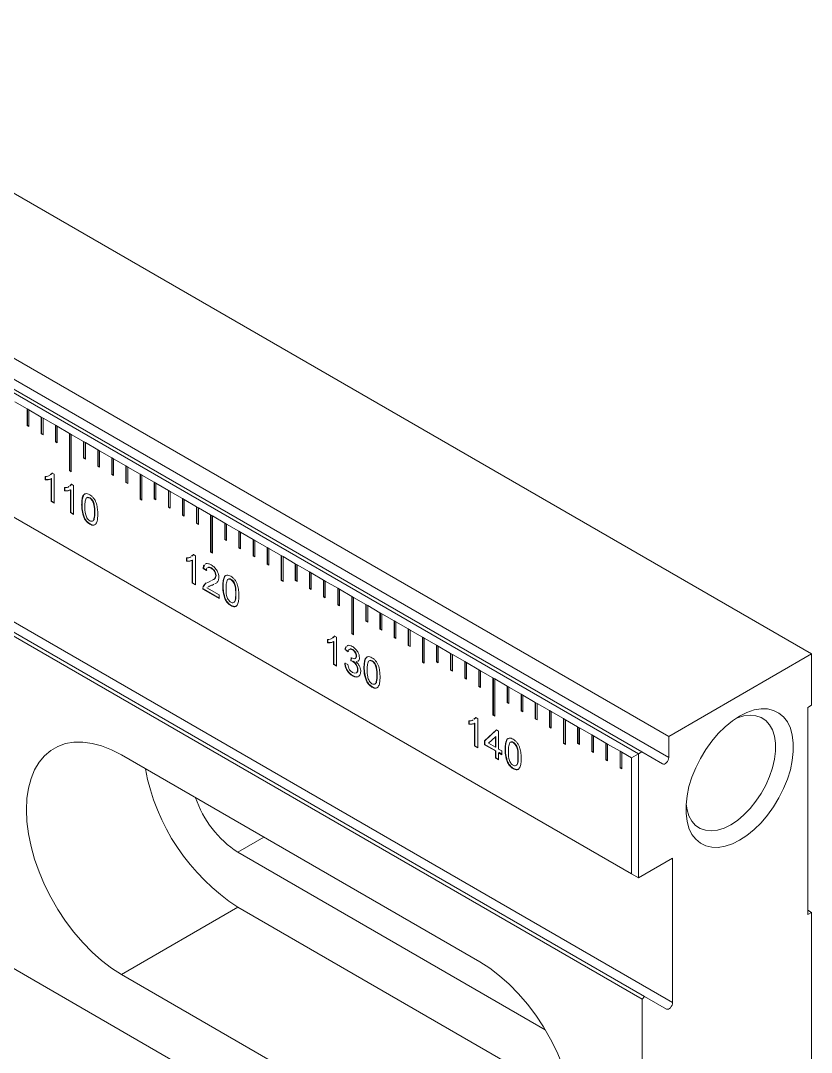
# Model space of a CAD drawing. Header units: inches. Extents: x 0.1 to 10.9, y 0 to 8.5.
# Drawn here: x 9.449 to 10.229, y 2.162 to 3.179 of the extents above; entities that cross this region are included whole.
import ezdxf

# ---------------------------------------------------------------- set-up
doc = ezdxf.new("R2010")
doc.units = ezdxf.units.IN
doc.header["$MEASUREMENT"] = 0

msp = doc.modelspace()

# ---------------------------------------------------------------- linework, layer by layer
at = {"color": 7, "linetype": 'Continuous', "lineweight": 18}
for p, q in [((10.2286, 2.5547), (8.1407, 3.76)), ((10.0879, 2.4734), (8, 3.6788)), ((10.0613, 2.4581), (7.9734, 3.6634)), ((7.9703, 3.6616), (10.0582, 2.4563)), ((10.0879, 2.4526), (8, 3.6579)), ((7.9703, 3.5391), (10.0511, 2.3379)), ((10.0582, 2.3338), (7.9703, 3.5391)), ((10.0617, 2.2144), (7.9738, 3.4197)), ((10.0642, 2.217), (7.9763, 3.4223)), ((10.0918, 2.211), (8.0039, 3.4163)), ((10.0617, 1.8866), (7.9738, 3.0919)), ((9.4553, 2.7962), (9.4431, 2.8032)), ((9.457, 2.7952), (9.4553, 2.7962)), ((9.4553, 2.7962), (9.4553, 2.7799)), ((9.4556, 2.796), (9.4556, 2.7801)), ((9.4692, 2.7882), (9.457, 2.7952)), ((9.457, 2.7789), (9.457, 2.7952)), ((9.4709, 2.7872), (9.4692, 2.7882)), ((9.4692, 2.7882), (9.4692, 2.7718)), ((9.4695, 2.788), (9.4695, 2.7721)), ((9.4831, 2.7801), (9.4709, 2.7872)), ((9.4709, 2.7708), (9.4709, 2.7872)), ((9.4556, 2.7801), (9.4553, 2.7799)), ((9.4553, 2.7799), (9.457, 2.7789)), ((9.4556, 2.7801), (9.457, 2.7793)), ((9.4849, 2.7791), (9.4831, 2.7801)), ((9.4831, 2.7801), (9.4831, 2.7638)), ((9.4834, 2.7799), (9.4834, 2.764)), ((9.497, 2.7721), (9.4849, 2.7791)), ((9.4849, 2.7628), (9.4849, 2.7791)), ((9.4695, 2.7721), (9.4692, 2.7718)), ((9.4692, 2.7718), (9.4709, 2.7708)), ((9.4695, 2.7721), (9.4709, 2.7712)), ((9.4988, 2.7711), (9.497, 2.7721)), ((9.497, 2.7721), (9.497, 2.7354)), ((9.4974, 2.7719), (9.4974, 2.7356)), ((9.5109, 2.7641), (9.4988, 2.7711)), ((9.4988, 2.7343), (9.4988, 2.7711)), ((9.4834, 2.764), (9.4831, 2.7638)), ((9.4831, 2.7638), (9.4849, 2.7628)), ((9.4834, 2.764), (9.4849, 2.7632)), ((9.5127, 2.763), (9.5109, 2.7641)), ((9.5109, 2.7641), (9.5109, 2.7477)), ((9.5113, 2.7639), (9.5113, 2.7479)), ((9.5249, 2.756), (9.5127, 2.763)), ((9.5127, 2.7467), (9.5127, 2.763)), ((9.5113, 2.7479), (9.5109, 2.7477)), ((9.5109, 2.7477), (9.5127, 2.7467)), ((9.5113, 2.7479), (9.5127, 2.7471)), ((9.5266, 2.755), (9.5249, 2.756)), ((9.5249, 2.756), (9.5249, 2.7397)), ((9.5252, 2.7558), (9.5252, 2.7399)), ((9.5388, 2.748), (9.5266, 2.755)), ((9.5266, 2.7387), (9.5266, 2.755)), ((9.5405, 2.747), (9.5388, 2.748)), ((9.5388, 2.748), (9.5388, 2.7317)), ((9.5391, 2.7478), (9.5391, 2.7319)), ((9.5527, 2.74), (9.5405, 2.747)), ((9.5405, 2.7306), (9.5405, 2.747)), ((9.5252, 2.7399), (9.5249, 2.7397)), ((9.5249, 2.7397), (9.5266, 2.7387)), ((9.5252, 2.7399), (9.5266, 2.7391)), ((9.5545, 2.7389), (9.5527, 2.74)), ((9.5527, 2.74), (9.5527, 2.7236)), ((9.553, 2.7398), (9.553, 2.7238)), ((9.5666, 2.7319), (9.5545, 2.7389)), ((9.5545, 2.7226), (9.5545, 2.7389)), ((9.4731, 2.7264), (9.4731, 2.7297)), ((9.4735, 2.7266), (9.4731, 2.7264)), ((9.4735, 2.7266), (9.4735, 2.7299)), ((9.4781, 2.7312), (9.48, 2.7329)), ((9.4785, 2.7315), (9.4803, 2.7331)), ((9.4792, 2.7275), (9.4789, 2.7273)), ((9.4789, 2.705), (9.4789, 2.7273)), ((9.4792, 2.7052), (9.4792, 2.7275)), ((9.48, 2.7329), (9.482, 2.7318)), ((9.482, 2.7318), (9.482, 2.7032)), ((9.4974, 2.7356), (9.497, 2.7354)), ((9.497, 2.7354), (9.4988, 2.7343)), ((9.4974, 2.7356), (9.4988, 2.7347)), ((9.5391, 2.7319), (9.5388, 2.7317)), ((9.5388, 2.7317), (9.5405, 2.7306)), ((9.5391, 2.7319), (9.5405, 2.7311)), ((9.5684, 2.7309), (9.5666, 2.7319)), ((9.5666, 2.7319), (9.5666, 2.7074)), ((9.567, 2.7317), (9.567, 2.7076)), ((9.5805, 2.7239), (9.5684, 2.7309)), ((9.5684, 2.7064), (9.5684, 2.7309)), ((9.4922, 2.7154), (9.4922, 2.7188)), ((9.4925, 2.7156), (9.4925, 2.719)), ((9.4972, 2.7203), (9.499, 2.722)), ((9.4975, 2.7205), (9.4994, 2.7222)), ((9.4983, 2.7165), (9.4979, 2.7163)), ((9.4979, 2.694), (9.4979, 2.7163)), ((9.4983, 2.6942), (9.4983, 2.7165)), ((9.499, 2.722), (9.5011, 2.7208)), ((9.5011, 2.7208), (9.5011, 2.6922)), ((9.553, 2.7238), (9.5527, 2.7236)), ((9.5527, 2.7236), (9.5545, 2.7226)), ((9.553, 2.7238), (9.5545, 2.723)), ((9.5823, 2.7229), (9.5805, 2.7239)), ((9.5805, 2.7239), (9.5805, 2.7076)), ((9.5809, 2.7237), (9.5809, 2.7078)), ((9.5945, 2.7159), (9.5823, 2.7229)), ((9.5823, 2.7065), (9.5823, 2.7229)), ((9.4925, 2.7156), (9.4922, 2.7154)), ((9.5173, 2.7085), (9.5169, 2.7083)), ((9.567, 2.7076), (9.5666, 2.7074)), ((9.5666, 2.7074), (9.5684, 2.7064)), ((9.567, 2.7076), (9.5684, 2.7068)), ((9.5809, 2.7078), (9.5805, 2.7076)), ((9.5805, 2.7076), (9.5823, 2.7065)), ((9.5809, 2.7078), (9.5823, 2.7069)), ((9.5962, 2.7148), (9.5945, 2.7159)), ((9.5945, 2.7159), (9.5945, 2.6995)), ((9.5948, 2.7157), (9.5948, 2.6997)), ((9.6084, 2.7078), (9.5962, 2.7148)), ((9.5962, 2.6985), (9.5962, 2.7148)), ((9.6101, 2.7068), (9.6084, 2.7078)), ((9.6084, 2.7078), (9.6084, 2.6915)), ((9.6087, 2.7076), (9.6087, 2.6917)), ((9.6223, 2.6998), (9.6101, 2.7068)), ((9.6101, 2.6905), (9.6101, 2.7068)), ((9.4792, 2.7052), (9.4789, 2.705)), ((9.482, 2.7032), (9.4789, 2.705)), ((9.482, 2.7036), (9.4792, 2.7052)), ((9.5094, 2.7019), (9.509, 2.7017)), ((9.5948, 2.6997), (9.5945, 2.6995)), ((9.5945, 2.6995), (9.5962, 2.6985)), ((9.5948, 2.6997), (9.5962, 2.6989)), ((9.6241, 2.6988), (9.6223, 2.6998)), ((9.6223, 2.6998), (9.6223, 2.6835)), ((9.6226, 2.6996), (9.6226, 2.6837)), ((9.6362, 2.6918), (9.6241, 2.6988)), ((9.6241, 2.6824), (9.6241, 2.6988)), ((9.4983, 2.6942), (9.4979, 2.694)), ((9.5011, 2.6922), (9.4979, 2.694)), ((9.5011, 2.6926), (9.4983, 2.6942)), ((9.5118, 2.6888), (9.5114, 2.6886)), ((9.522, 2.6946), (9.5217, 2.6944)), ((9.6087, 2.6917), (9.6084, 2.6915)), ((9.6084, 2.6915), (9.6101, 2.6905)), ((9.6087, 2.6917), (9.6101, 2.6909)), ((9.638, 2.6907), (9.6362, 2.6918)), ((9.6362, 2.6918), (9.6362, 2.655)), ((9.6366, 2.6915), (9.6366, 2.6552)), ((9.6501, 2.6837), (9.638, 2.6907)), ((9.638, 2.654), (9.638, 2.6907)), ((9.5173, 2.6829), (9.5169, 2.6827)), ((9.6226, 2.6837), (9.6223, 2.6835)), ((9.6223, 2.6835), (9.6241, 2.6824)), ((9.6226, 2.6837), (9.6241, 2.6828)), ((9.6519, 2.6827), (9.6501, 2.6837)), ((9.6501, 2.6837), (9.6501, 2.6674)), ((9.6505, 2.6835), (9.6505, 2.6676)), ((9.664, 2.6757), (9.6519, 2.6827)), ((9.6519, 2.6664), (9.6519, 2.6827)), ((9.6658, 2.6747), (9.664, 2.6757)), ((9.664, 2.6757), (9.664, 2.6593)), ((9.6644, 2.6755), (9.6644, 2.6596)), ((9.6505, 2.6676), (9.6501, 2.6674)), ((9.6501, 2.6674), (9.6519, 2.6664)), ((9.6505, 2.6676), (9.6519, 2.6668)), ((9.678, 2.6676), (9.6658, 2.6747)), ((9.6658, 2.6583), (9.6658, 2.6747)), ((9.6797, 2.6666), (9.678, 2.6676)), ((9.678, 2.6676), (9.678, 2.6513)), ((9.6783, 2.6674), (9.6783, 2.6515)), ((9.6919, 2.6596), (9.6797, 2.6666)), ((9.6797, 2.6503), (9.6797, 2.6666)), ((9.6366, 2.6552), (9.6362, 2.655)), ((9.6362, 2.655), (9.638, 2.654)), ((9.6366, 2.6552), (9.638, 2.6544)), ((9.6644, 2.6596), (9.664, 2.6593)), ((9.664, 2.6593), (9.6658, 2.6583)), ((9.6644, 2.6596), (9.6658, 2.6587)), ((9.6937, 2.6586), (9.6919, 2.6596)), ((9.6919, 2.6596), (9.6919, 2.6433)), ((9.6922, 2.6594), (9.6922, 2.6435)), ((9.7058, 2.6516), (9.6937, 2.6586)), ((9.6937, 2.6423), (9.6937, 2.6586)), ((9.6123, 2.646), (9.6123, 2.6494)), ((9.6127, 2.6462), (9.6123, 2.646)), ((9.6127, 2.6462), (9.6127, 2.6496)), ((9.6173, 2.6509), (9.6192, 2.6526)), ((9.6177, 2.6511), (9.6195, 2.6528)), ((9.6184, 2.6471), (9.6181, 2.6469)), ((9.6181, 2.6247), (9.6181, 2.6469)), ((9.6184, 2.6249), (9.6184, 2.6471)), ((9.6192, 2.6526), (9.6212, 2.6514)), ((9.6212, 2.6514), (9.6212, 2.6228)), ((9.6783, 2.6515), (9.678, 2.6513)), ((9.678, 2.6513), (9.6797, 2.6503)), ((9.6783, 2.6515), (9.6797, 2.6507)), ((9.7076, 2.6506), (9.7058, 2.6516)), ((9.7058, 2.6516), (9.7058, 2.6271)), ((9.7062, 2.6514), (9.7062, 2.6273)), ((9.7197, 2.6435), (9.7076, 2.6506)), ((9.7076, 2.6261), (9.7076, 2.6506)), ((9.6292, 2.6392), (9.6288, 2.6389)), ((9.632, 2.6368), (9.6288, 2.6389)), ((9.6292, 2.6392), (9.63, 2.6423)), ((9.6324, 2.637), (9.6292, 2.6392)), ((9.6371, 2.6394), (9.6367, 2.6392)), ((9.6922, 2.6435), (9.6919, 2.6433)), ((9.6919, 2.6433), (9.6937, 2.6423)), ((9.6922, 2.6435), (9.6937, 2.6427)), ((9.7215, 2.6425), (9.7197, 2.6435)), ((9.7197, 2.6435), (9.7197, 2.6272)), ((9.7201, 2.6433), (9.7201, 2.6274)), ((9.7336, 2.6355), (9.7215, 2.6425)), ((9.7215, 2.6262), (9.7215, 2.6425)), ((9.7354, 2.6345), (9.7336, 2.6355)), ((9.7336, 2.6355), (9.7336, 2.6192)), ((9.734, 2.6353), (9.734, 2.6194)), ((9.6184, 2.6249), (9.6181, 2.6247)), ((9.6212, 2.6228), (9.6181, 2.6247)), ((9.6212, 2.6232), (9.6184, 2.6249)), ((9.6323, 2.6248), (9.6346, 2.6258)), ((9.6346, 2.6258), (9.6369, 2.627)), ((9.6416, 2.6321), (9.6412, 2.6319)), ((9.6564, 2.6282), (9.6561, 2.628)), ((9.7062, 2.6273), (9.7058, 2.6271)), ((9.7058, 2.6271), (9.7076, 2.6261)), ((9.7062, 2.6273), (9.7076, 2.6265)), ((9.7201, 2.6274), (9.7197, 2.6272)), ((9.7197, 2.6272), (9.7215, 2.6262)), ((9.7201, 2.6274), (9.7215, 2.6266)), ((9.7476, 2.6275), (9.7354, 2.6345)), ((9.7354, 2.6182), (9.7354, 2.6345)), ((9.7493, 2.6264), (9.7476, 2.6275)), ((9.7476, 2.6275), (9.7476, 2.6111)), ((9.7479, 2.6273), (9.7479, 2.6113)), ((9.7615, 2.6194), (9.7493, 2.6264)), ((9.7493, 2.6101), (9.7493, 2.6264)), ((9.6289, 2.6188), (9.6285, 2.6186)), ((9.6447, 2.6093), (9.6285, 2.6186)), ((9.6292, 2.6212), (9.6289, 2.621)), ((9.6447, 2.6097), (9.6289, 2.6188)), ((9.6326, 2.6199), (9.6447, 2.6129)), ((9.6394, 2.6233), (9.6375, 2.6224)), ((9.6379, 2.6226), (9.6375, 2.6224)), ((9.6391, 2.6232), (9.6379, 2.6226)), ((9.6486, 2.6216), (9.6482, 2.6214)), ((9.6612, 2.6142), (9.6609, 2.614)), ((9.734, 2.6194), (9.7336, 2.6192)), ((9.7336, 2.6192), (9.7354, 2.6182)), ((9.734, 2.6194), (9.7354, 2.6186)), ((9.7633, 2.6184), (9.7615, 2.6194)), ((9.7615, 2.6194), (9.7615, 2.6031)), ((9.7618, 2.6192), (9.7618, 2.6033)), ((9.7754, 2.6114), (9.7633, 2.6184)), ((9.7633, 2.6021), (9.7633, 2.6184)), ((9.6447, 2.6129), (9.6447, 2.6093)), ((9.651, 2.6085), (9.6506, 2.6083)), ((9.7479, 2.6113), (9.7476, 2.6111)), ((9.7476, 2.6111), (9.7493, 2.6101)), ((9.7479, 2.6113), (9.7493, 2.6105)), ((9.7772, 2.6104), (9.7754, 2.6114)), ((9.7754, 2.6114), (9.7754, 2.5747)), ((9.7758, 2.6112), (9.7758, 2.5749)), ((9.7893, 2.6034), (9.7772, 2.6104)), ((9.7772, 2.5736), (9.7772, 2.6104)), ((9.6565, 2.6025), (9.6561, 2.6023)), ((9.7618, 2.6033), (9.7615, 2.6031)), ((9.7615, 2.6031), (9.7633, 2.6021)), ((9.7618, 2.6033), (9.7633, 2.6025)), ((9.7911, 2.6023), (9.7893, 2.6034)), ((9.7893, 2.6034), (9.7893, 2.587)), ((9.7897, 2.6032), (9.7897, 2.5872)), ((9.8032, 2.5953), (9.7911, 2.6023)), ((9.7911, 2.586), (9.7911, 2.6023)), ((9.805, 2.5943), (9.8032, 2.5953)), ((9.8032, 2.5953), (9.8032, 2.579)), ((9.8036, 2.5951), (9.8036, 2.5792)), ((9.8172, 2.5873), (9.805, 2.5943)), ((9.805, 2.578), (9.805, 2.5943)), ((9.7897, 2.5872), (9.7893, 2.587)), ((9.7893, 2.587), (9.7911, 2.586)), ((9.7897, 2.5872), (9.7911, 2.5864)), ((9.8189, 2.5863), (9.8172, 2.5873)), ((9.8172, 2.5873), (9.8172, 2.571)), ((9.8175, 2.5871), (9.8175, 2.5712)), ((9.8311, 2.5793), (9.8189, 2.5863)), ((9.8189, 2.5699), (9.8189, 2.5863)), ((9.7758, 2.5749), (9.7754, 2.5747)), ((9.7754, 2.5747), (9.7772, 2.5736)), ((9.7758, 2.5749), (9.7772, 2.574)), ((9.8036, 2.5792), (9.8032, 2.579)), ((9.8032, 2.579), (9.805, 2.578)), ((9.8036, 2.5792), (9.805, 2.5784)), ((9.8328, 2.5782), (9.8311, 2.5793)), ((9.8311, 2.5793), (9.8311, 2.5629)), ((9.8314, 2.579), (9.8314, 2.5631)), ((9.845, 2.5712), (9.8328, 2.5782)), ((9.8328, 2.5619), (9.8328, 2.5782)), ((9.7515, 2.5657), (9.7515, 2.569)), ((9.7519, 2.5659), (9.7515, 2.5657)), ((9.7519, 2.5659), (9.7519, 2.5692)), ((9.7565, 2.5705), (9.7584, 2.5722)), ((9.7569, 2.5707), (9.7587, 2.5724)), ((9.7576, 2.5668), (9.7572, 2.5666)), ((9.7572, 2.5443), (9.7572, 2.5666)), ((9.7576, 2.5445), (9.7576, 2.5668)), ((9.7584, 2.5722), (9.7604, 2.5711)), ((9.7604, 2.5711), (9.7604, 2.5425)), ((9.8175, 2.5712), (9.8172, 2.571)), ((9.8172, 2.571), (9.8189, 2.5699)), ((9.8175, 2.5712), (9.8189, 2.5703)), ((9.8468, 2.5702), (9.845, 2.5712)), ((9.845, 2.5712), (9.845, 2.5467)), ((9.8454, 2.571), (9.8454, 2.5469)), ((9.8589, 2.5632), (9.8468, 2.5702)), ((9.8468, 2.5457), (9.8468, 2.5702)), ((9.769, 2.5592), (9.7687, 2.559)), ((9.7718, 2.5568), (9.7687, 2.559)), ((9.769, 2.5592), (9.77, 2.5618)), ((9.7722, 2.557), (9.769, 2.5592)), ((9.7709, 2.5626), (9.7716, 2.5631)), ((9.7764, 2.559), (9.776, 2.5588)), ((9.8314, 2.5631), (9.8311, 2.5629)), ((9.8311, 2.5629), (9.8328, 2.5619)), ((9.8314, 2.5631), (9.8328, 2.5623)), ((9.8607, 2.5622), (9.8589, 2.5632)), ((9.8589, 2.5632), (9.8589, 2.5469)), ((9.8593, 2.563), (9.8593, 2.5471)), ((9.8728, 2.5551), (9.8607, 2.5622)), ((9.8607, 2.5458), (9.8607, 2.5622)), ((9.8746, 2.5541), (9.8728, 2.5551)), ((9.8728, 2.5551), (9.8728, 2.5388)), ((9.8732, 2.5549), (9.8732, 2.539)), ((9.8868, 2.5471), (9.8746, 2.5541)), ((9.8746, 2.5378), (9.8746, 2.5541)), ((10.0879, 2.4734), (10.2286, 2.5547)), ((10.2286, 2.5547), (10.2286, 2.5041)), ((9.7576, 2.5445), (9.7572, 2.5443)), ((9.7604, 2.5425), (9.7572, 2.5443)), ((9.7604, 2.5429), (9.7576, 2.5445)), ((9.7684, 2.5456), (9.7715, 2.5441)), ((9.7744, 2.548), (9.7747, 2.5511)), ((9.7747, 2.5482), (9.7744, 2.548)), ((9.7747, 2.5482), (9.775, 2.5509)), ((9.7768, 2.5474), (9.7764, 2.5472)), ((9.7799, 2.5473), (9.7796, 2.5471)), ((9.7801, 2.5472), (9.7796, 2.5471)), ((9.7801, 2.5527), (9.7798, 2.5525)), ((9.7956, 2.5478), (9.7953, 2.5476)), ((9.8454, 2.5469), (9.845, 2.5467)), ((9.845, 2.5467), (9.8468, 2.5457)), ((9.8454, 2.5469), (9.8468, 2.5461)), ((9.8593, 2.5471), (9.8589, 2.5469)), ((9.8589, 2.5469), (9.8607, 2.5458)), ((9.8593, 2.5471), (9.8607, 2.5462)), ((9.8885, 2.5461), (9.8868, 2.5471)), ((9.8868, 2.5471), (9.8868, 2.5308)), ((9.8871, 2.5469), (9.8871, 2.531)), ((9.9007, 2.5391), (9.8885, 2.5461)), ((9.8885, 2.5298), (9.8885, 2.5461)), ((9.7764, 2.5333), (9.7761, 2.5331)), ((9.7762, 2.5363), (9.7783, 2.5356)), ((9.7814, 2.5394), (9.781, 2.5392)), ((9.7877, 2.5412), (9.7874, 2.541)), ((9.8004, 2.5339), (9.8001, 2.5337)), ((9.8732, 2.539), (9.8728, 2.5388)), ((9.8728, 2.5388), (9.8746, 2.5378)), ((9.8732, 2.539), (9.8746, 2.5382)), ((9.9024, 2.5381), (9.9007, 2.5391)), ((9.9007, 2.5391), (9.9007, 2.5227)), ((9.901, 2.5389), (9.901, 2.5229)), ((9.9146, 2.531), (9.9024, 2.5381)), ((9.9024, 2.5217), (9.9024, 2.5381)), ((9.7902, 2.5281), (9.7898, 2.5279)), ((9.8871, 2.531), (9.8868, 2.5308)), ((9.8868, 2.5308), (9.8885, 2.5298)), ((9.8871, 2.531), (9.8885, 2.5302)), ((9.901, 2.5229), (9.9007, 2.5227)), ((9.9007, 2.5227), (9.9024, 2.5217)), ((9.901, 2.5229), (9.9024, 2.5221)), ((9.9164, 2.53), (9.9146, 2.531)), ((9.9146, 2.531), (9.9146, 2.4943)), ((9.915, 2.5308), (9.915, 2.4945)), ((9.9285, 2.523), (9.9164, 2.53)), ((9.9164, 2.4933), (9.9164, 2.53)), ((9.9303, 2.522), (9.9285, 2.523)), ((9.9285, 2.523), (9.9285, 2.5067)), ((9.9289, 2.5228), (9.9289, 2.5069)), ((9.7957, 2.5222), (9.7953, 2.522)), ((9.9424, 2.515), (9.9303, 2.522)), ((9.9303, 2.5057), (9.9303, 2.522)), ((9.9442, 2.5139), (9.9424, 2.515)), ((9.9424, 2.515), (9.9424, 2.4986)), ((9.9428, 2.5148), (9.9428, 2.4988)), ((9.9564, 2.5069), (9.9442, 2.5139)), ((9.9442, 2.4976), (9.9442, 2.5139)), ((9.9289, 2.5069), (9.9285, 2.5067)), ((9.9285, 2.5067), (9.9303, 2.5057)), ((9.9289, 2.5069), (9.9303, 2.5061)), ((9.9581, 2.5059), (9.9564, 2.5069)), ((9.9564, 2.5069), (9.9564, 2.4906)), ((9.9567, 2.5067), (9.9567, 2.4908)), ((9.9703, 2.4989), (9.9581, 2.5059)), ((9.9581, 2.4896), (9.9581, 2.5059)), ((10.2286, 2.5041), (10.2251, 2.502)), ((9.915, 2.4945), (9.9146, 2.4943)), ((9.9146, 2.4943), (9.9164, 2.4933)), ((9.915, 2.4945), (9.9164, 2.4937)), ((9.9428, 2.4988), (9.9424, 2.4986)), ((9.9424, 2.4986), (9.9442, 2.4976)), ((9.9428, 2.4988), (9.9442, 2.498)), ((9.972, 2.4979), (9.9703, 2.4989)), ((9.9703, 2.4989), (9.9703, 2.4826)), ((9.9706, 2.4987), (9.9706, 2.4828)), ((9.9842, 2.4909), (9.972, 2.4979)), ((9.972, 2.4815), (9.972, 2.4979)), ((10.2251, 2.502), (10.2251, 2.2979)), ((9.8907, 2.4853), (9.8907, 2.4887)), ((9.8911, 2.4855), (9.8907, 2.4853)), ((9.8911, 2.4855), (9.8911, 2.4889)), ((9.8957, 2.4902), (9.8976, 2.4919)), ((9.8961, 2.4904), (9.8979, 2.4921)), ((9.8968, 2.4864), (9.8964, 2.4862)), ((9.8964, 2.4639), (9.8964, 2.4862)), ((9.8968, 2.4642), (9.8968, 2.4864)), ((9.8976, 2.4919), (9.8996, 2.4907)), ((9.8996, 2.4907), (9.8996, 2.4621)), ((9.9567, 2.4908), (9.9564, 2.4906)), ((9.9564, 2.4906), (9.9581, 2.4896)), ((9.9567, 2.4908), (9.9581, 2.49)), ((9.9706, 2.4828), (9.9703, 2.4826)), ((9.9703, 2.4826), (9.972, 2.4815)), ((9.9706, 2.4828), (9.972, 2.482)), ((9.986, 2.4898), (9.9842, 2.4909)), ((9.9842, 2.4909), (9.9842, 2.4664)), ((9.9845, 2.4907), (9.9845, 2.4666)), ((9.9981, 2.4828), (9.986, 2.4898)), ((9.986, 2.4653), (9.986, 2.4898)), ((9.9999, 2.4818), (9.9981, 2.4828)), ((9.9981, 2.4828), (9.9981, 2.4665)), ((9.9985, 2.4826), (9.9985, 2.4667)), ((9.9063, 2.4689), (9.918, 2.4797)), ((9.9066, 2.4691), (9.9181, 2.4797)), ((9.9171, 2.473), (9.9102, 2.4666)), ((9.9174, 2.4732), (9.9171, 2.473)), ((9.9171, 2.4627), (9.9171, 2.473)), ((9.9174, 2.4629), (9.9174, 2.4732)), ((9.918, 2.4797), (9.9202, 2.4784)), ((9.9202, 2.4784), (9.9202, 2.4608)), ((10.012, 2.4748), (9.9999, 2.4818)), ((9.9999, 2.4655), (9.9999, 2.4818)), ((10.0138, 2.4738), (10.012, 2.4748)), ((10.012, 2.4748), (10.012, 2.4585)), ((10.0124, 2.4746), (10.0124, 2.4587)), ((10.026, 2.4668), (10.0138, 2.4738)), ((10.0138, 2.4574), (10.0138, 2.4738)), ((10.0879, 2.4526), (10.0879, 2.4734)), ((9.8968, 2.4642), (9.8964, 2.4639)), ((9.8996, 2.4621), (9.8964, 2.4639)), ((9.8996, 2.4625), (9.8968, 2.4642)), ((9.9066, 2.4691), (9.9063, 2.4689)), ((9.9063, 2.4652), (9.9063, 2.4689)), ((9.9066, 2.4654), (9.9063, 2.4652)), ((9.9171, 2.459), (9.9063, 2.4652)), ((9.9066, 2.4654), (9.9066, 2.4691)), ((9.9174, 2.4592), (9.9066, 2.4654)), ((9.9102, 2.4666), (9.9171, 2.4627)), ((9.9174, 2.4629), (9.9171, 2.4627)), ((9.9348, 2.4675), (9.9345, 2.4673)), ((9.9845, 2.4666), (9.9842, 2.4664)), ((9.9842, 2.4664), (9.986, 2.4653)), ((9.9845, 2.4666), (9.986, 2.4658)), ((9.9985, 2.4667), (9.9981, 2.4665)), ((9.9981, 2.4665), (9.9999, 2.4655)), ((9.9985, 2.4667), (9.9999, 2.4659)), ((10.0277, 2.4657), (10.026, 2.4668)), ((10.026, 2.4668), (10.026, 2.4504)), ((10.0263, 2.4666), (10.0263, 2.4506)), ((10.0399, 2.4587), (10.0277, 2.4657)), ((10.0277, 2.4494), (10.0277, 2.4657)), ((9.9018, 2.251), (9.5482, 2.4551)), ((9.9174, 2.4592), (9.9171, 2.459)), ((9.9171, 2.452), (9.9171, 2.459)), ((9.9174, 2.4522), (9.9171, 2.452)), ((9.9202, 2.4502), (9.9171, 2.452)), ((9.9174, 2.4522), (9.9174, 2.4592)), ((9.9202, 2.4506), (9.9174, 2.4522)), ((9.9202, 2.4608), (9.9234, 2.459)), ((9.9206, 2.4574), (9.9202, 2.4572)), ((9.9234, 2.4553), (9.9202, 2.4572)), ((9.9202, 2.4572), (9.9202, 2.4502)), ((9.9234, 2.4557), (9.9206, 2.4574)), ((9.9234, 2.459), (9.9234, 2.4553)), ((9.9269, 2.4608), (9.9266, 2.4606)), ((9.9396, 2.4535), (9.9393, 2.4533)), ((10.0124, 2.4587), (10.012, 2.4585)), ((10.012, 2.4585), (10.0138, 2.4574)), ((10.0124, 2.4587), (10.0138, 2.4578)), ((10.0416, 2.4577), (10.0399, 2.4587)), ((10.0399, 2.4587), (10.0399, 2.4424)), ((10.0402, 2.4585), (10.0402, 2.4426)), ((10.0511, 2.4522), (10.0416, 2.4577)), ((10.0416, 2.4414), (10.0416, 2.4577)), ((10.0511, 2.4522), (10.0582, 2.4563)), ((10.0511, 2.3379), (10.0511, 2.4522)), ((10.0582, 2.4563), (10.0613, 2.4581)), ((10.0582, 2.4563), (10.0582, 2.3338)), ((10.0613, 2.4581), (10.0819, 2.4462)), ((9.9293, 2.4478), (9.929, 2.4475)), ((9.9349, 2.4418), (9.9345, 2.4416)), ((10.0263, 2.4506), (10.026, 2.4504)), ((10.026, 2.4504), (10.0277, 2.4494)), ((10.0263, 2.4506), (10.0277, 2.4498)), ((10.0402, 2.4426), (10.0399, 2.4424)), ((10.0399, 2.4424), (10.0416, 2.4414)), ((10.0402, 2.4426), (10.0416, 2.4418)), ((9.6888, 2.374), (9.6631, 2.3592)), ((9.9662, 2.1842), (9.6631, 2.3592)), ((10.0918, 2.3532), (10.0582, 2.3338)), ((10.0918, 2.211), (10.0918, 2.3532)), ((10.0511, 2.3379), (10.0582, 2.3338)), ((9.6631, 2.3051), (9.5482, 2.2387)), ((9.6631, 2.3051), (9.993, 2.1146)), ((10.2286, 2.2999), (10.2251, 2.302)), ((10.2251, 2.2979), (10.2286, 2.2999)), ((10.2286, 2.2999), (10.2286, 1.9937)), ((9.5482, 2.2387), (9.9018, 2.0346)), ((10.0617, 2.2144), (10.0642, 2.217)), ((10.0617, 1.8866), (10.0617, 2.2144)), ((10.0642, 2.217), (10.0858, 2.2046))]:
    msp.add_line(p, q, dxfattribs=at)
at = {"color": 7, "linetype": 'Continuous', "lineweight": 18, "flags": 128}
for points in [[(10.1579, 2.371), (10.1507, 2.3674), (10.1436, 2.365), (10.1368, 2.3638), (10.1304, 2.364), (10.1244, 2.3654), (10.1192, 2.368), (10.1146, 2.3719), (10.1108, 2.3768), (10.1079, 2.3828), (10.106, 2.3898), (10.105, 2.3975), (10.105, 2.4058), (10.106, 2.4147), (10.1079, 2.4239), (10.1108, 2.4332), (10.1146, 2.4425), (10.1192, 2.4516), (10.1244, 2.4604), (10.1304, 2.4686), (10.1368, 2.4762), (10.1436, 2.4829), (10.1507, 2.4887), (10.1579, 2.4934), (10.1651, 2.497), (10.1722, 2.4994), (10.179, 2.5006), (10.1855, 2.5004), (10.1914, 2.499), (10.1967, 2.4964), (10.2012, 2.4925), (10.205, 2.4876), (10.2079, 2.4816), (10.2098, 2.4746), (10.2108, 2.4669), (10.2108, 2.4586), (10.2098, 2.4497), (10.2079, 2.4405), (10.205, 2.4312), (10.2012, 2.4219), (10.1967, 2.4128), (10.1914, 2.404), (10.1855, 2.3958), (10.179, 2.3882), (10.1722, 2.3815), (10.1651, 2.3757), (10.1579, 2.371)], [(10.1491, 2.3863), (10.1557, 2.3906), (10.1621, 2.3961), (10.1682, 2.4024), (10.174, 2.4095), (10.1791, 2.4172), (10.1836, 2.4254), (10.1873, 2.4339), (10.1902, 2.4424), (10.1922, 2.4508), (10.1931, 2.4589), (10.1931, 2.4666), (10.1922, 2.4735), (10.1902, 2.4797), (10.1873, 2.4849), (10.1836, 2.4891), (10.1791, 2.4921), (10.174, 2.4938), (10.1682, 2.4944), (10.1621, 2.4936), (10.1557, 2.4916), (10.1533, 2.4905)], [(9.5482, 2.4551), (9.5384, 2.4602), (9.5287, 2.464), (9.5193, 2.4665), (9.5101, 2.4678), (9.5014, 2.4677), (9.4931, 2.4663), (9.4855, 2.4635), (9.4786, 2.4595), (9.4724, 2.4543), (9.4671, 2.4479), (9.4626, 2.4404), (9.4591, 2.4318), (9.4566, 2.4223), (9.455, 2.412), (9.4545, 2.401), (9.455, 2.3894), (9.4566, 2.3773), (9.4591, 2.3649), (9.4626, 2.3523), (9.4671, 2.3397), (9.4724, 2.3271), (9.4786, 2.3147), (9.4855, 2.3027), (9.4931, 2.2912), (9.5014, 2.2803), (9.5101, 2.2701), (9.5193, 2.2608), (9.5287, 2.2524), (9.5384, 2.245), (9.5482, 2.2387)], [(10.0819, 2.4462), (10.0827, 2.446), (10.0837, 2.4461), (10.0847, 2.4467), (10.0857, 2.4476), (10.0866, 2.4487), (10.0873, 2.45), (10.0878, 2.4513), (10.0879, 2.4526)], [(10.1051, 2.407), (10.106, 2.4011), (10.1079, 2.3949), (10.1108, 2.3897), (10.1145, 2.3855), (10.119, 2.3825), (10.1242, 2.3808), (10.1299, 2.3803), (10.136, 2.381), (10.1425, 2.383), (10.1491, 2.3863)], [(9.9829, 2.1501), (9.9776, 2.1627), (9.9714, 2.175), (9.9645, 2.187), (9.9568, 2.1986), (9.9486, 2.2095), (9.9399, 2.2197), (9.9307, 2.229), (9.9212, 2.2374), (9.9116, 2.2448), (9.9018, 2.251)], [(10.0858, 2.2046), (10.0866, 2.2044), (10.0876, 2.2045), (10.0886, 2.2051), (10.0896, 2.2059), (10.0905, 2.2071), (10.0912, 2.2084), (10.0916, 2.2097), (10.0918, 2.211)]]:
    msp.add_lwpolyline(points, dxfattribs=at)
at = {"color": 7, "linetype": 'Continuous', "lineweight": 18}
for centre, radius, start, end in [((9.7754, 2.4789), 0.207, 190.4268, 237.144), ((9.719, 2.4457), 0.103, 198.5728, 237.1511)]:
    msp.add_arc(centre, radius, start, end, dxfattribs=at)
for points, knots in [([(9.4731, 2.7297), (9.4748, 2.7297), (9.4764, 2.7297), (9.4775, 2.7307), (9.4775, 2.7307)], [0, 0, 0, 0, 0.9856965, 1, 1, 1, 1]), ([(9.4789, 2.7273), (9.4779, 2.7269), (9.4761, 2.7262), (9.4741, 2.7263), (9.4731, 2.7264)], [0, 0, 0, 0, 0.559705, 1, 1, 1, 1]), ([(9.4792, 2.7275), (9.4782, 2.7271), (9.4765, 2.7264), (9.4744, 2.7265), (9.4735, 2.7266)], [0, 0, 0, 0, 0.559705, 1, 1, 1, 1]), ([(9.4922, 2.7188), (9.4938, 2.7187), (9.4955, 2.7187), (9.4965, 2.7197), (9.4966, 2.7197)], [0, 0, 0, 0, 0.9856965, 1, 1, 1, 1]), ([(9.4979, 2.7163), (9.4969, 2.7159), (9.4952, 2.7152), (9.4931, 2.7153), (9.4922, 2.7154)], [0, 0, 0, 0, 0.559705, 1, 1, 1, 1]), ([(9.4983, 2.7165), (9.4973, 2.7161), (9.4955, 2.7155), (9.4935, 2.7155), (9.4925, 2.7156)], [0, 0, 0, 0, 0.559705, 1, 1, 1, 1]), ([(9.509, 2.7017), (9.509, 2.7033), (9.5091, 2.7065), (9.5099, 2.71), (9.5113, 2.712), (9.5129, 2.7128), (9.5148, 2.7127), (9.5162, 2.712), (9.5169, 2.7116)], [0, 0, 0, 0, 0.25049, 0.500349, 0.625423, 0.750205, 0.87498, 1, 1, 1, 1]), ([(9.5094, 2.7019), (9.5094, 2.7035), (9.5095, 2.7067), (9.5103, 2.7101), (9.5113, 2.7119), (9.5119, 2.7122), (9.512, 2.7123)], [0, 0, 0, 0, 0.3875773, 0.7741792, 0.9677028, 1, 1, 1, 1]), ([(9.5136, 2.7083), (9.5131, 2.7069), (9.5122, 2.7045), (9.5122, 2.7013), (9.5122, 2.6999)], [0, 0, 0, 0, 0.558062, 1, 1, 1, 1]), ([(9.5169, 2.7083), (9.5162, 2.7086), (9.5149, 2.7092), (9.514, 2.7086), (9.5136, 2.7083)], [0, 0, 0, 0, 0.5583399, 1, 1, 1, 1]), ([(9.5173, 2.7085), (9.5165, 2.7088), (9.5152, 2.7094), (9.5143, 2.7088), (9.514, 2.7085)], [0, 0, 0, 0, 0.5583399, 1, 1, 1, 1]), ([(9.5169, 2.7116), (9.5176, 2.7112), (9.519, 2.7102), (9.521, 2.7081), (9.5226, 2.7056), (9.5239, 2.7019), (9.5248, 2.6974), (9.5248, 2.6942), (9.5249, 2.6925)], [0, 0, 0, 0, 0.125029, 0.249925, 0.374638, 0.499699, 0.749582, 1, 1, 1, 1]), ([(9.5217, 2.6944), (9.5217, 2.6967), (9.5216, 2.6997), (9.5206, 2.7036), (9.5197, 2.7055), (9.5184, 2.7073), (9.5174, 2.708), (9.5169, 2.7083)], [0, 0, 0, 0, 0.5003519, 0.6255292, 0.7505162, 0.8752553, 1, 1, 1, 1]), ([(9.522, 2.6946), (9.522, 2.697), (9.522, 2.6999), (9.521, 2.7038), (9.5201, 2.7057), (9.5188, 2.7075), (9.5178, 2.7082), (9.5173, 2.7085)], [0, 0, 0, 0, 0.5003519, 0.6255292, 0.7505162, 0.8752553, 1, 1, 1, 1]), ([(9.5114, 2.6886), (9.5106, 2.6912), (9.5091, 2.6958), (9.509, 2.6999), (9.509, 2.7017)], [0, 0, 0, 0, 0.557973, 1, 1, 1, 1]), ([(9.5118, 2.6888), (9.5109, 2.6914), (9.5094, 2.696), (9.5094, 2.7001), (9.5094, 2.7019)], [0, 0, 0, 0, 0.557973, 1, 1, 1, 1]), ([(9.5122, 2.6999), (9.5122, 2.6975), (9.5122, 2.6946), (9.5132, 2.6907), (9.5142, 2.6888), (9.5154, 2.687), (9.5164, 2.6863), (9.5169, 2.686)], [0, 0, 0, 0, 0.5003629, 0.6255677, 0.7505383, 0.8753036, 1, 1, 1, 1]), ([(9.5169, 2.6827), (9.5157, 2.6835), (9.5136, 2.6849), (9.5121, 2.6875), (9.5114, 2.6886)], [0, 0, 0, 0, 0.5597157, 1, 1, 1, 1]), ([(9.5173, 2.6829), (9.5161, 2.6837), (9.514, 2.6851), (9.5124, 2.6877), (9.5118, 2.6888)], [0, 0, 0, 0, 0.5597157, 1, 1, 1, 1]), ([(9.5169, 2.686), (9.5174, 2.6857), (9.5184, 2.6853), (9.5197, 2.6856), (9.5207, 2.6864), (9.5216, 2.6892), (9.5217, 2.6921), (9.5217, 2.6944)], [0, 0, 0, 0, 0.124658, 0.249391, 0.374377, 0.49959, 1, 1, 1, 1]), ([(9.5249, 2.6925), (9.5248, 2.691), (9.5248, 2.6878), (9.524, 2.6842), (9.5226, 2.6822), (9.521, 2.6814), (9.519, 2.6816), (9.5176, 2.6823), (9.5169, 2.6827)], [0, 0, 0, 0, 0.250473, 0.500354, 0.625397, 0.750179, 0.874971, 1, 1, 1, 1]), ([(9.5204, 2.6862), (9.5206, 2.6864), (9.5211, 2.6868), (9.5219, 2.6894), (9.522, 2.6923), (9.522, 2.6946)], [0, 0, 0, 0, 0.09963, 0.279831, 1, 1, 1, 1]), ([(9.5219, 2.6821), (9.5217, 2.682), (9.521, 2.6816), (9.5194, 2.6818), (9.518, 2.6825), (9.5173, 2.6829)], [0, 0, 0, 0, 0.159015, 0.579109, 1, 1, 1, 1]), ([(9.6123, 2.6494), (9.614, 2.6494), (9.6156, 2.6493), (9.6167, 2.6503), (9.6167, 2.6503)], [0, 0, 0, 0, 0.985696, 1, 1, 1, 1]), ([(9.6181, 2.6469), (9.6171, 2.6466), (9.6153, 2.6459), (9.6133, 2.646), (9.6123, 2.646)], [0, 0, 0, 0, 0.559705, 1, 1, 1, 1]), ([(9.6184, 2.6471), (9.6174, 2.6468), (9.6157, 2.6461), (9.6136, 2.6462), (9.6127, 2.6462)], [0, 0, 0, 0, 0.559705, 1, 1, 1, 1]), ([(9.6288, 2.6389), (9.6289, 2.6402), (9.629, 2.6417), (9.6299, 2.6423), (9.63, 2.6423)], [0, 0, 0, 0, 0.887245, 1, 1, 1, 1]), ([(9.6307, 2.6429), (9.6311, 2.6433), (9.6319, 2.6441), (9.6342, 2.6437), (9.6359, 2.6429), (9.6368, 2.6424)], [0, 0, 0, 0, 0.242557, 0.620735, 1, 1, 1, 1]), ([(9.6367, 2.6392), (9.636, 2.6395), (9.6347, 2.6402), (9.633, 2.6399), (9.6321, 2.6385), (9.6321, 2.6373), (9.632, 2.6368)], [0, 0, 0, 0, 0.280431, 0.55946, 0.779357, 1, 1, 1, 1]), ([(9.6371, 2.6394), (9.6364, 2.6398), (9.6352, 2.6404), (9.6343, 2.6401), (9.634, 2.6399)], [0, 0, 0, 0, 0.6136631, 1, 1, 1, 1]), ([(9.6412, 2.6319), (9.6411, 2.6327), (9.641, 2.6343), (9.6397, 2.6366), (9.6382, 2.6382), (9.6372, 2.6389), (9.6367, 2.6392)], [0, 0, 0, 0, 0.279069, 0.55859, 0.779053, 1, 1, 1, 1]), ([(9.6368, 2.6424), (9.6379, 2.6417), (9.64, 2.6403), (9.6426, 2.6368), (9.6442, 2.6332), (9.6443, 2.6312), (9.6444, 2.6301)], [0, 0, 0, 0, 0.280492, 0.559664, 0.779767, 1, 1, 1, 1]), ([(9.6416, 2.6321), (9.6415, 2.6329), (9.6413, 2.6345), (9.64, 2.6368), (9.6385, 2.6384), (9.6376, 2.6391), (9.6371, 2.6394)], [0, 0, 0, 0, 0.279069, 0.55859, 0.779053, 1, 1, 1, 1]), ([(9.6289, 2.621), (9.6296, 2.6224), (9.6303, 2.6239), (9.6316, 2.6244), (9.6316, 2.6245)], [0, 0, 0, 0, 0.9891588, 1, 1, 1, 1]), ([(9.6292, 2.6212), (9.6299, 2.6226), (9.6306, 2.6241), (9.6319, 2.6247), (9.6319, 2.6247)], [0, 0, 0, 0, 0.9891588, 1, 1, 1, 1]), ([(9.6378, 2.6274), (9.6382, 2.6276), (9.6393, 2.6281), (9.6408, 2.6294), (9.6411, 2.6311), (9.6412, 2.6319)], [0, 0, 0, 0, 0.2773813, 0.6398758, 1, 1, 1, 1]), ([(9.6388, 2.628), (9.6391, 2.6281), (9.6399, 2.6285), (9.6411, 2.6296), (9.6414, 2.6313), (9.6416, 2.6321)], [0, 0, 0, 0, 0.15525, 0.579011, 1, 1, 1, 1]), ([(9.6444, 2.6301), (9.6442, 2.6289), (9.6439, 2.6264), (9.6421, 2.6246), (9.6407, 2.624), (9.6403, 2.6238)], [0, 0, 0, 0, 0.399238, 0.800366, 1, 1, 1, 1]), ([(9.6482, 2.6214), (9.6482, 2.6229), (9.6483, 2.6261), (9.6491, 2.6297), (9.6505, 2.6317), (9.6521, 2.6325), (9.654, 2.6323), (9.6554, 2.6316), (9.6561, 2.6313)], [0, 0, 0, 0, 0.25049, 0.500349, 0.625423, 0.750205, 0.87498, 1, 1, 1, 1]), ([(9.6486, 2.6216), (9.6486, 2.6232), (9.6486, 2.6264), (9.6495, 2.6298), (9.6505, 2.6316), (9.6511, 2.6319), (9.6512, 2.6319)], [0, 0, 0, 0, 0.387577, 0.774179, 0.967703, 1, 1, 1, 1]), ([(9.6528, 2.6279), (9.6523, 2.6266), (9.6514, 2.6241), (9.6514, 2.6209), (9.6514, 2.6195)], [0, 0, 0, 0, 0.558062, 1, 1, 1, 1]), ([(9.6561, 2.628), (9.6554, 2.6283), (9.6541, 2.6288), (9.6532, 2.6282), (9.6528, 2.6279)], [0, 0, 0, 0, 0.55834, 1, 1, 1, 1]), ([(9.6564, 2.6282), (9.6557, 2.6285), (9.6548, 2.629), (9.6542, 2.6286), (9.6541, 2.6286)], [0, 0, 0, 0, 0.823299, 1, 1, 1, 1]), ([(9.6561, 2.6313), (9.6568, 2.6308), (9.6582, 2.6299), (9.6602, 2.6278), (9.6618, 2.6252), (9.6631, 2.6216), (9.664, 2.6171), (9.664, 2.6138), (9.6641, 2.6122)], [0, 0, 0, 0, 0.125029, 0.249925, 0.374638, 0.499699, 0.749582, 1, 1, 1, 1]), ([(9.6609, 2.614), (9.6609, 2.6164), (9.6608, 2.6193), (9.6598, 2.6232), (9.6589, 2.6252), (9.6576, 2.6269), (9.6566, 2.6276), (9.6561, 2.628)], [0, 0, 0, 0, 0.500352, 0.625529, 0.750516, 0.875255, 1, 1, 1, 1]), ([(9.6612, 2.6142), (9.6612, 2.6166), (9.6612, 2.6195), (9.6602, 2.6235), (9.6593, 2.6254), (9.658, 2.6271), (9.657, 2.6278), (9.6564, 2.6282)], [0, 0, 0, 0, 0.500352, 0.625529, 0.750516, 0.875255, 1, 1, 1, 1]), ([(9.6285, 2.6186), (9.6285, 2.6191), (9.6286, 2.6199), (9.6288, 2.6207), (9.6289, 2.621)], [0, 0, 0, 0, 0.559966, 1, 1, 1, 1]), ([(9.6375, 2.6224), (9.6365, 2.6221), (9.6351, 2.6216), (9.6338, 2.6208), (9.6335, 2.6205)], [0, 0, 0, 0, 0.690829, 1, 1, 1, 1]), ([(9.6379, 2.6226), (9.6369, 2.6223), (9.6357, 2.6219), (9.6347, 2.6213), (9.6345, 2.6211)], [0, 0, 0, 0, 0.841665, 1, 1, 1, 1]), ([(9.6506, 2.6083), (9.6498, 2.6108), (9.6482, 2.6154), (9.6482, 2.6195), (9.6482, 2.6214)], [0, 0, 0, 0, 0.557973, 1, 1, 1, 1]), ([(9.651, 2.6085), (9.6501, 2.611), (9.6486, 2.6156), (9.6486, 2.6197), (9.6486, 2.6216)], [0, 0, 0, 0, 0.557973, 1, 1, 1, 1]), ([(9.6514, 2.6195), (9.6514, 2.6172), (9.6514, 2.6143), (9.6524, 2.6104), (9.6534, 2.6084), (9.6546, 2.6067), (9.6556, 2.606), (9.6561, 2.6056)], [0, 0, 0, 0, 0.500363, 0.625568, 0.750538, 0.875304, 1, 1, 1, 1]), ([(9.6596, 2.6059), (9.6598, 2.606), (9.6603, 2.6064), (9.6611, 2.6091), (9.6612, 2.612), (9.6612, 2.6142)], [0, 0, 0, 0, 0.09963, 0.279831, 1, 1, 1, 1]), ([(9.6561, 2.6023), (9.6549, 2.6031), (9.6528, 2.6046), (9.6513, 2.6071), (9.6506, 2.6083)], [0, 0, 0, 0, 0.559716, 1, 1, 1, 1]), ([(9.6565, 2.6025), (9.6553, 2.6033), (9.6532, 2.6048), (9.6516, 2.6073), (9.651, 2.6085)], [0, 0, 0, 0, 0.559716, 1, 1, 1, 1]), ([(9.6561, 2.6056), (9.6566, 2.6054), (9.6576, 2.6049), (9.6589, 2.6052), (9.6599, 2.606), (9.6608, 2.6088), (9.6609, 2.6117), (9.6609, 2.614)], [0, 0, 0, 0, 0.124658, 0.249391, 0.374377, 0.49959, 1, 1, 1, 1]), ([(9.6641, 2.6122), (9.664, 2.6106), (9.664, 2.6074), (9.6631, 2.6039), (9.6617, 2.6019), (9.6602, 2.6011), (9.6582, 2.6012), (9.6568, 2.602), (9.6561, 2.6023)], [0, 0, 0, 0, 0.250473, 0.500354, 0.625397, 0.750179, 0.874971, 1, 1, 1, 1]), ([(9.6611, 2.6017), (9.6609, 2.6016), (9.6602, 2.6012), (9.6586, 2.6015), (9.6572, 2.6022), (9.6565, 2.6025)], [0, 0, 0, 0, 0.159015, 0.579109, 1, 1, 1, 1]), ([(9.7515, 2.569), (9.7532, 2.569), (9.7548, 2.569), (9.7559, 2.57), (9.7559, 2.57)], [0, 0, 0, 0, 0.985696, 1, 1, 1, 1]), ([(9.7572, 2.5666), (9.7563, 2.5662), (9.7545, 2.5655), (9.7524, 2.5656), (9.7515, 2.5657)], [0, 0, 0, 0, 0.559705, 1, 1, 1, 1]), ([(9.7576, 2.5668), (9.7566, 2.5664), (9.7549, 2.5657), (9.7528, 2.5658), (9.7519, 2.5659)], [0, 0, 0, 0, 0.559705, 1, 1, 1, 1]), ([(9.7706, 2.5624), (9.7709, 2.5627), (9.7716, 2.5634), (9.7736, 2.5632), (9.7751, 2.5625), (9.7759, 2.5621)], [0, 0, 0, 0, 0.2404733, 0.6199453, 1, 1, 1, 1]), ([(9.7687, 2.559), (9.7688, 2.56), (9.769, 2.5612), (9.7697, 2.5617), (9.7698, 2.5618)], [0, 0, 0, 0, 0.914533, 1, 1, 1, 1]), ([(9.776, 2.5588), (9.7754, 2.559), (9.7743, 2.5596), (9.7729, 2.5592), (9.7721, 2.5581), (9.7719, 2.5572), (9.7718, 2.5568)], [0, 0, 0, 0, 0.2800014, 0.5591308, 0.7793201, 1, 1, 1, 1]), ([(9.7764, 2.559), (9.7758, 2.5593), (9.7748, 2.5598), (9.7741, 2.5595), (9.7739, 2.5594)], [0, 0, 0, 0, 0.63841, 1, 1, 1, 1]), ([(9.7759, 2.5621), (9.7769, 2.5614), (9.7789, 2.5601), (9.7812, 2.5569), (9.7827, 2.5536), (9.7829, 2.5517), (9.783, 2.5508)], [0, 0, 0, 0, 0.28023, 0.559908, 0.780015, 1, 1, 1, 1]), ([(9.7798, 2.5525), (9.7797, 2.5532), (9.7796, 2.5545), (9.7785, 2.5565), (9.7773, 2.5579), (9.7764, 2.5585), (9.776, 2.5588)], [0, 0, 0, 0, 0.279505, 0.55883, 0.779231, 1, 1, 1, 1]), ([(9.7801, 2.5527), (9.7801, 2.5534), (9.7799, 2.5547), (9.7789, 2.5567), (9.7776, 2.5581), (9.7768, 2.5587), (9.7764, 2.559)], [0, 0, 0, 0, 0.279505, 0.55883, 0.779231, 1, 1, 1, 1]), ([(9.7761, 2.5331), (9.775, 2.5338), (9.7728, 2.5353), (9.7703, 2.5389), (9.7688, 2.5424), (9.7685, 2.5445), (9.7684, 2.5456)], [0, 0, 0, 0, 0.279897, 0.559233, 0.779456, 1, 1, 1, 1]), ([(9.7764, 2.5333), (9.7753, 2.534), (9.7732, 2.5355), (9.7707, 2.5391), (9.7691, 2.5427), (9.7688, 2.5447), (9.7687, 2.5458)], [0, 0, 0, 0, 0.279897, 0.559233, 0.779456, 1, 1, 1, 1]), ([(9.7715, 2.5441), (9.7717, 2.5433), (9.772, 2.5416), (9.7731, 2.5392), (9.7746, 2.5373), (9.7756, 2.5367), (9.7762, 2.5363)], [0, 0, 0, 0, 0.280865, 0.560038, 0.779614, 1, 1, 1, 1]), ([(9.7764, 2.5472), (9.776, 2.5474), (9.7753, 2.5477), (9.7746, 2.5479), (9.7744, 2.548)], [0, 0, 0, 0, 0.559772, 1, 1, 1, 1]), ([(9.7747, 2.5511), (9.7748, 2.551), (9.7749, 2.5509), (9.7751, 2.5508), (9.7751, 2.5508)], [0, 0, 0, 0, 0.560003, 1, 1, 1, 1]), ([(9.7751, 2.5508), (9.7758, 2.5505), (9.777, 2.5499), (9.7786, 2.5499), (9.7797, 2.5508), (9.7797, 2.5519), (9.7798, 2.5525)], [0, 0, 0, 0, 0.2806461, 0.56098, 0.7800433, 1, 1, 1, 1]), ([(9.781, 2.5392), (9.781, 2.54), (9.7808, 2.5417), (9.7796, 2.5442), (9.778, 2.5461), (9.7769, 2.5468), (9.7764, 2.5472)], [0, 0, 0, 0, 0.279747, 0.559171, 0.779444, 1, 1, 1, 1]), ([(9.7814, 2.5394), (9.7813, 2.5402), (9.7812, 2.5419), (9.7799, 2.5444), (9.7784, 2.5463), (9.7773, 2.547), (9.7768, 2.5474)], [0, 0, 0, 0, 0.279747, 0.559171, 0.779444, 1, 1, 1, 1]), ([(9.7795, 2.5508), (9.7796, 2.5509), (9.7801, 2.5513), (9.7801, 2.5521), (9.7801, 2.5527)], [0, 0, 0, 0, 0.321147, 1, 1, 1, 1]), ([(9.7796, 2.5471), (9.7803, 2.5463), (9.7818, 2.5449), (9.7833, 2.5421), (9.7841, 2.5395), (9.7842, 2.5381), (9.7842, 2.5373)], [0, 0, 0, 0, 0.279816, 0.559153, 0.77941, 1, 1, 1, 1]), ([(9.783, 2.5508), (9.7829, 2.5501), (9.7828, 2.5489), (9.7821, 2.5476), (9.7813, 2.5475), (9.781, 2.5475)], [0, 0, 0, 0, 0.392028, 0.784071, 1, 1, 1, 1]), ([(9.7874, 2.541), (9.7874, 2.5426), (9.7875, 2.5458), (9.7883, 2.5493), (9.7897, 2.5513), (9.7912, 2.5521), (9.7932, 2.552), (9.7946, 2.5513), (9.7953, 2.5509)], [0, 0, 0, 0, 0.25049, 0.500349, 0.625423, 0.750205, 0.87498, 1, 1, 1, 1]), ([(9.7877, 2.5412), (9.7878, 2.5428), (9.7878, 2.546), (9.7887, 2.5494), (9.7897, 2.5512), (9.7903, 2.5515), (9.7904, 2.5515)], [0, 0, 0, 0, 0.387577, 0.774179, 0.967703, 1, 1, 1, 1]), ([(9.792, 2.5476), (9.7915, 2.5462), (9.7906, 2.5437), (9.7906, 2.5406), (9.7906, 2.5392)], [0, 0, 0, 0, 0.5580618, 1, 1, 1, 1]), ([(9.7953, 2.5476), (9.7946, 2.5479), (9.7932, 2.5485), (9.7924, 2.5478), (9.792, 2.5476)], [0, 0, 0, 0, 0.55834, 1, 1, 1, 1]), ([(9.7956, 2.5478), (9.7949, 2.5482), (9.794, 2.5486), (9.7934, 2.5483), (9.7933, 2.5482)], [0, 0, 0, 0, 0.823299, 1, 1, 1, 1]), ([(9.7953, 2.5509), (9.796, 2.5504), (9.7974, 2.5495), (9.7994, 2.5474), (9.801, 2.5449), (9.8023, 2.5412), (9.8032, 2.5367), (9.8032, 2.5335), (9.8033, 2.5318)], [0, 0, 0, 0, 0.125029, 0.249925, 0.374638, 0.499699, 0.749582, 1, 1, 1, 1]), ([(9.8001, 2.5337), (9.8001, 2.536), (9.8, 2.539), (9.799, 2.5429), (9.7981, 2.5448), (9.7968, 2.5466), (9.7958, 2.5473), (9.7953, 2.5476)], [0, 0, 0, 0, 0.500352, 0.625529, 0.750516, 0.875255, 1, 1, 1, 1]), ([(9.8004, 2.5339), (9.8004, 2.5362), (9.8004, 2.5392), (9.7994, 2.5431), (9.7984, 2.545), (9.7972, 2.5468), (9.7961, 2.5475), (9.7956, 2.5478)], [0, 0, 0, 0, 0.500352, 0.625529, 0.750516, 0.875255, 1, 1, 1, 1]), ([(9.7815, 2.5323), (9.7814, 2.5322), (9.7808, 2.5316), (9.7788, 2.5318), (9.777, 2.5327), (9.7761, 2.5331)], [0, 0, 0, 0, 0.082045, 0.54066, 1, 1, 1, 1]), ([(9.7819, 2.5325), (9.7818, 2.5324), (9.7811, 2.5318), (9.7791, 2.532), (9.7773, 2.5329), (9.7764, 2.5333)], [0, 0, 0, 0, 0.082045, 0.54066, 1, 1, 1, 1]), ([(9.7792, 2.5358), (9.7795, 2.5359), (9.7802, 2.5361), (9.7809, 2.5373), (9.781, 2.5386), (9.781, 2.5392)], [0, 0, 0, 0, 0.2361701, 0.6177776, 1, 1, 1, 1]), ([(9.7795, 2.536), (9.7798, 2.5361), (9.7806, 2.5363), (9.7813, 2.5375), (9.7814, 2.5388), (9.7814, 2.5394)], [0, 0, 0, 0, 0.2361701, 0.6177776, 1, 1, 1, 1]), ([(9.7842, 2.5373), (9.7841, 2.536), (9.784, 2.5339), (9.7826, 2.5331), (9.7822, 2.5328)], [0, 0, 0, 0, 0.633238, 1, 1, 1, 1]), ([(9.7898, 2.5279), (9.789, 2.5305), (9.7874, 2.5351), (9.7874, 2.5392), (9.7874, 2.541)], [0, 0, 0, 0, 0.557973, 1, 1, 1, 1]), ([(9.7902, 2.5281), (9.7893, 2.5307), (9.7878, 2.5353), (9.7878, 2.5394), (9.7877, 2.5412)], [0, 0, 0, 0, 0.557973, 1, 1, 1, 1]), ([(9.7906, 2.5392), (9.7906, 2.5368), (9.7906, 2.5339), (9.7916, 2.53), (9.7925, 2.5281), (9.7938, 2.5263), (9.7948, 2.5256), (9.7953, 2.5253)], [0, 0, 0, 0, 0.5003629, 0.6255677, 0.7505383, 0.8753036, 1, 1, 1, 1]), ([(9.7953, 2.5253), (9.7958, 2.525), (9.7968, 2.5246), (9.7981, 2.5249), (9.7991, 2.5257), (9.8, 2.5285), (9.8001, 2.5314), (9.8001, 2.5337)], [0, 0, 0, 0, 0.124658, 0.249391, 0.374377, 0.49959, 1, 1, 1, 1]), ([(9.7988, 2.5255), (9.799, 2.5257), (9.7995, 2.5261), (9.8003, 2.5287), (9.8004, 2.5316), (9.8004, 2.5339)], [0, 0, 0, 0, 0.0996302, 0.279831, 1, 1, 1, 1]), ([(9.7953, 2.522), (9.7941, 2.5228), (9.792, 2.5242), (9.7905, 2.5268), (9.7898, 2.5279)], [0, 0, 0, 0, 0.559716, 1, 1, 1, 1]), ([(9.7957, 2.5222), (9.7945, 2.523), (9.7924, 2.5244), (9.7908, 2.527), (9.7902, 2.5281)], [0, 0, 0, 0, 0.559716, 1, 1, 1, 1]), ([(9.8033, 2.5318), (9.8032, 2.5302), (9.8031, 2.5271), (9.8023, 2.5235), (9.8009, 2.5215), (9.7994, 2.5207), (9.7974, 2.5209), (9.796, 2.5216), (9.7953, 2.522)], [0, 0, 0, 0, 0.2504729, 0.500354, 0.6253966, 0.7501788, 0.874971, 1, 1, 1, 1]), ([(9.801, 2.5217), (9.8006, 2.5215), (9.7997, 2.5209), (9.7978, 2.5211), (9.7964, 2.5218), (9.7957, 2.5222)], [0, 0, 0, 0, 0.2974655, 0.6483999, 1, 1, 1, 1]), ([(9.8907, 2.4887), (9.8924, 2.4887), (9.894, 2.4886), (9.8951, 2.4896), (9.8951, 2.4896)], [0, 0, 0, 0, 0.985696, 1, 1, 1, 1]), ([(9.8964, 2.4862), (9.8955, 2.4858), (9.8937, 2.4852), (9.8916, 2.4853), (9.8907, 2.4853)], [0, 0, 0, 0, 0.559705, 1, 1, 1, 1]), ([(9.8968, 2.4864), (9.8958, 2.486), (9.8941, 2.4854), (9.892, 2.4855), (9.8911, 2.4855)], [0, 0, 0, 0, 0.559705, 1, 1, 1, 1]), ([(9.9266, 2.4606), (9.9266, 2.4622), (9.9267, 2.4654), (9.9275, 2.469), (9.9289, 2.471), (9.9304, 2.4718), (9.9324, 2.4716), (9.9338, 2.4709), (9.9345, 2.4705)], [0, 0, 0, 0, 0.25049, 0.500349, 0.625423, 0.750205, 0.87498, 1, 1, 1, 1]), ([(9.9269, 2.4608), (9.927, 2.4625), (9.927, 2.4657), (9.9279, 2.4691), (9.9289, 2.4709), (9.9295, 2.4712), (9.9296, 2.4712)], [0, 0, 0, 0, 0.387577, 0.774179, 0.967703, 1, 1, 1, 1]), ([(9.9312, 2.4672), (9.9307, 2.4658), (9.9298, 2.4634), (9.9298, 2.4602), (9.9298, 2.4588)], [0, 0, 0, 0, 0.558062, 1, 1, 1, 1]), ([(9.9345, 2.4673), (9.9338, 2.4676), (9.9324, 2.4681), (9.9316, 2.4675), (9.9312, 2.4672)], [0, 0, 0, 0, 0.55834, 1, 1, 1, 1]), ([(9.9348, 2.4675), (9.9341, 2.4678), (9.9332, 2.4683), (9.9326, 2.4679), (9.9324, 2.4679)], [0, 0, 0, 0, 0.823299, 1, 1, 1, 1]), ([(9.9345, 2.4705), (9.9352, 2.4701), (9.9366, 2.4692), (9.9386, 2.4671), (9.9402, 2.4645), (9.9415, 2.4609), (9.9424, 2.4564), (9.9424, 2.4531), (9.9425, 2.4515)], [0, 0, 0, 0, 0.125029, 0.249925, 0.374638, 0.499699, 0.749582, 1, 1, 1, 1]), ([(9.9393, 2.4533), (9.9393, 2.4557), (9.9392, 2.4586), (9.9382, 2.4625), (9.9373, 2.4645), (9.936, 2.4662), (9.935, 2.4669), (9.9345, 2.4673)], [0, 0, 0, 0, 0.500352, 0.625529, 0.750516, 0.875255, 1, 1, 1, 1]), ([(9.9396, 2.4535), (9.9396, 2.4559), (9.9396, 2.4588), (9.9386, 2.4627), (9.9376, 2.4647), (9.9364, 2.4664), (9.9353, 2.4671), (9.9348, 2.4675)], [0, 0, 0, 0, 0.500352, 0.625529, 0.750516, 0.875255, 1, 1, 1, 1]), ([(9.929, 2.4475), (9.9281, 2.4501), (9.9266, 2.4547), (9.9266, 2.4588), (9.9266, 2.4606)], [0, 0, 0, 0, 0.557973, 1, 1, 1, 1]), ([(9.9293, 2.4478), (9.9285, 2.4503), (9.927, 2.4549), (9.927, 2.459), (9.9269, 2.4608)], [0, 0, 0, 0, 0.557973, 1, 1, 1, 1]), ([(9.9298, 2.4588), (9.9298, 2.4565), (9.9298, 2.4535), (9.9308, 2.4496), (9.9317, 2.4477), (9.933, 2.446), (9.934, 2.4453), (9.9345, 2.4449)], [0, 0, 0, 0, 0.5003629, 0.6255677, 0.7505383, 0.8753036, 1, 1, 1, 1]), ([(9.9345, 2.4449), (9.935, 2.4447), (9.936, 2.4442), (9.9373, 2.4445), (9.9383, 2.4453), (9.9392, 2.4481), (9.9393, 2.451), (9.9393, 2.4533)], [0, 0, 0, 0, 0.1246576, 0.2493906, 0.3743768, 0.4995896, 1, 1, 1, 1]), ([(9.9425, 2.4515), (9.9424, 2.4499), (9.9423, 2.4467), (9.9415, 2.4432), (9.9401, 2.4412), (9.9386, 2.4404), (9.9366, 2.4405), (9.9352, 2.4412), (9.9345, 2.4416)], [0, 0, 0, 0, 0.250473, 0.500354, 0.625397, 0.750179, 0.874971, 1, 1, 1, 1]), ([(9.938, 2.4452), (9.9382, 2.4453), (9.9387, 2.4457), (9.9395, 2.4484), (9.9396, 2.4512), (9.9396, 2.4535)], [0, 0, 0, 0, 0.09963, 0.279831, 1, 1, 1, 1]), ([(9.9345, 2.4416), (9.9333, 2.4424), (9.9312, 2.4438), (9.9297, 2.4464), (9.929, 2.4475)], [0, 0, 0, 0, 0.559716, 1, 1, 1, 1]), ([(9.9349, 2.4418), (9.9337, 2.4426), (9.9316, 2.4441), (9.93, 2.4466), (9.9293, 2.4478)], [0, 0, 0, 0, 0.559716, 1, 1, 1, 1]), ([(9.9395, 2.441), (9.9393, 2.4409), (9.9386, 2.4405), (9.937, 2.4408), (9.9356, 2.4415), (9.9349, 2.4418)], [0, 0, 0, 0, 0.159015, 0.579109, 1, 1, 1, 1])]:
    msp.add_open_spline(points, degree=3, knots=knots, dxfattribs=at)

doc.saveas('drawing.dxf')
